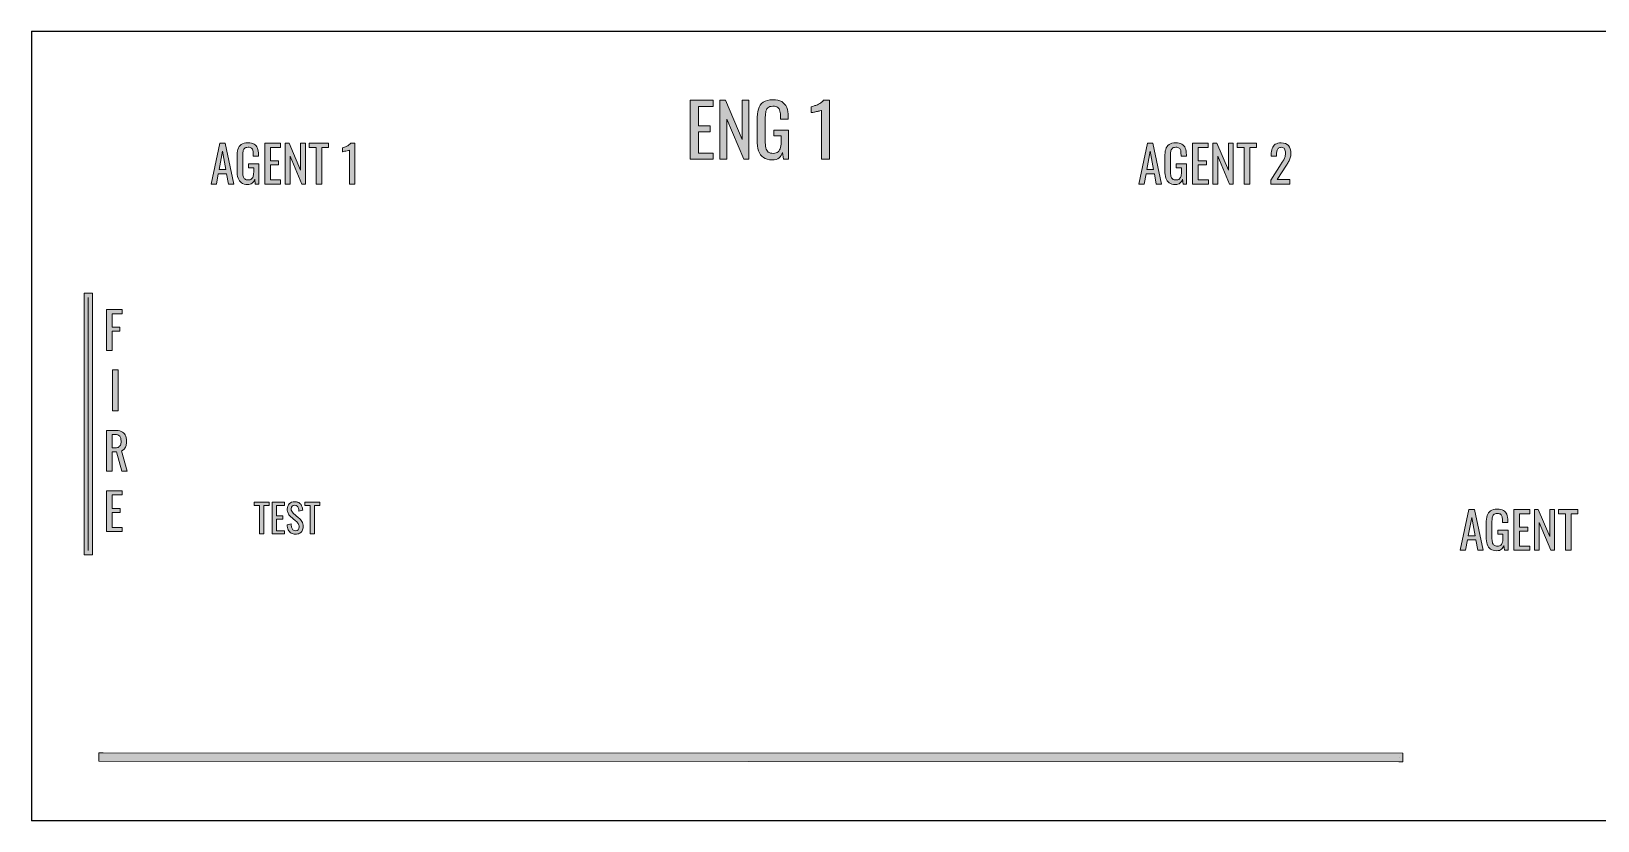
# Model space of a CAD drawing. Header units: inches. Extents: x 0 to 612, y 325 to 467.
# Drawn here: x 0.1 to 280.3, y 325.4 to 466.6 of the extents above; entities that cross this region are included whole.
import ezdxf

# ---------------------------------------------------------------- set-up
doc = ezdxf.new("R2010")
doc.units = ezdxf.units.IN
doc.header["$MEASUREMENT"] = 0
doc.layers.add('Fire_Holes v5_0', color=7, linetype='Continuous')
doc.layers.add('TEXT', color=7, linetype='Continuous')

# ---------------------------------------------------------------- blocks, each defined once
blk = doc.blocks.new('block 2')
at = {"layer": 'Fire_Holes v5_0', "color": 7, "lineweight": 25}
blk.add_lwpolyline([(611.88, 325.41), (0.12, 325.41)], dxfattribs=at)
blk = doc.blocks.new('block 11')
at = {"layer": 'Fire_Holes v5_0', "color": 7, "lineweight": 25}
blk.add_lwpolyline([(0.12, 466.59), (611.88, 466.59)], dxfattribs=at)
blk = doc.blocks.new('block 13')
at = {"layer": 'Fire_Holes v5_0', "color": 7, "lineweight": 25}
blk.add_lwpolyline([(0.12, 466.59), (0.12, 325.41)], dxfattribs=at)
blk = doc.blocks.new('block 57')
at = {"layer": 'Fire_Holes v5_0'}
h = blk.add_hatch(color=7, dxfattribs=at)
h.dxf.hatch_style = 2
h.paths.add_polyline_path([(245.45, 335.96), (244.7, 335.96), (12.22, 336.03), (12.22, 337.53), (12.97, 337.53), (245.45, 337.46)])
at = {"layer": 'Fire_Holes v5_0', "lineweight": 0}
blk.add_lwpolyline([(245.45, 335.96), (244.7, 335.96), (12.22, 336.03), (12.22, 337.53), (12.97, 337.53), (245.45, 337.46), (245.45, 335.96)], dxfattribs=at)
at = {"layer": 'Fire_Holes v5_0', "color": 7, "lineweight": 53}
blk.add_lwpolyline([(244.88, 336.71), (244.88, 336.71)], dxfattribs=at)
blk = doc.blocks.new('block 67')
at = {"layer": 'TEXT'}
h = blk.add_hatch(color=7, dxfattribs=at)
h.dxf.hatch_style = 2
h.paths.add_polyline_path([(32.26, 439.28), (33.81, 446.57), (34.79, 446.57), (36.35, 439.28), (35.38, 439.28), (35.05, 441.12), (33.56, 441.12), (33.21, 439.28)])
h.paths.add_polyline_path([(33.7, 441.85), (34.91, 441.85), (34.3, 445.13)])
h = blk.add_hatch(color=7, dxfattribs=at)
h.dxf.hatch_style = 2
edge = h.paths.add_edge_path()
edge.add_spline(control_points=[(38.78, 439.19), (38.33, 439.19), (37.96, 439.29), (37.69, 439.49), (37.42, 439.68), (37.22, 439.97), (37.1, 440.34), (36.97, 440.71), (36.91, 441.16), (36.91, 441.68), (36.91, 441.68), (36.91, 444.12), (36.91, 444.12), (36.91, 444.65), (36.97, 445.11), (37.08, 445.48), (37.19, 445.86), (37.39, 446.14), (37.67, 446.34), (37.96, 446.54), (38.36, 446.64), (38.87, 446.64), (39.32, 446.64), (39.69, 446.56), (39.97, 446.41), (40.25, 446.26), (40.45, 446.02), (40.58, 445.71), (40.7, 445.39), (40.76, 444.99), (40.76, 444.51), (40.76, 444.51), (40.76, 444.24), (40.76, 444.24), (40.76, 444.24), (39.81, 444.24), (39.81, 444.24), (39.81, 444.24), (39.81, 444.47), (39.81, 444.47), (39.81, 444.79), (39.79, 445.05), (39.75, 445.25), (39.71, 445.45), (39.62, 445.6), (39.49, 445.7), (39.36, 445.8), (39.16, 445.85), (38.88, 445.85), (38.58, 445.85), (38.37, 445.78), (38.23, 445.64), (38.1, 445.5), (38.01, 445.31), (37.98, 445.08), (37.95, 444.84), (37.93, 444.57), (37.93, 444.27), (37.93, 444.27), (37.93, 441.57), (37.93, 441.57), (37.93, 441.22), (37.96, 440.93), (38.01, 440.7), (38.06, 440.46), (38.15, 440.29), (38.3, 440.18), (38.44, 440.06), (38.65, 440), (38.91, 440), (39.17, 440), (39.38, 440.07), (39.52, 440.19), (39.67, 440.32), (39.77, 440.51), (39.82, 440.75), (39.87, 441), (39.9, 441.3), (39.9, 441.67), (39.9, 441.67), (39.9, 442.17), (39.9, 442.17), (39.9, 442.17), (38.97, 442.17), (38.97, 442.17), (38.97, 442.17), (38.97, 442.89), (38.97, 442.89), (38.97, 442.89), (40.82, 442.89), (40.82, 442.89), (40.82, 442.89), (40.82, 439.28), (40.82, 439.28), (40.82, 439.28), (40.18, 439.28), (40.18, 439.28), (40.18, 439.28), (40.08, 440.12), (40.08, 440.12), (39.98, 439.85), (39.83, 439.63), (39.63, 439.46), (39.43, 439.28), (39.14, 439.19), (38.78, 439.19)], knot_values=[0, 0, 0, 0, 1, 1, 1, 2, 2, 2, 3, 3, 3, 4, 4, 4, 5, 5, 5, 6, 6, 6, 7, 7, 7, 8, 8, 8, 9, 9, 9, 10, 10, 10, 11, 11, 11, 12, 12, 12, 13, 13, 13, 14, 14, 14, 15, 15, 15, 16, 16, 16, 17, 17, 17, 18, 18, 18, 19, 19, 19, 20, 20, 20, 21, 21, 21, 22, 22, 22, 23, 23, 23, 24, 24, 24, 25, 25, 25, 26, 26, 26, 27, 27, 27, 28, 28, 28, 29, 29, 29, 30, 30, 30, 31, 31, 31, 32, 32, 32, 33, 33, 33, 34, 34, 34, 35, 35, 35, 35], degree=3, periodic=0)
h = blk.add_hatch(color=7, dxfattribs=at)
h.dxf.hatch_style = 2
h.paths.add_polyline_path([(41.86, 439.28), (41.86, 446.57), (44.69, 446.57), (44.69, 445.82), (42.88, 445.82), (42.88, 443.41), (44.35, 443.41), (44.35, 442.69), (42.88, 442.69), (42.88, 440.01), (44.71, 440.01), (44.71, 439.28)])
h = blk.add_hatch(color=7, dxfattribs=at)
h.dxf.hatch_style = 2
h.paths.add_polyline_path([(45.52, 439.28), (45.52, 446.57), (46.22, 446.57), (48.29, 441.73), (48.29, 446.57), (49.13, 446.57), (49.13, 439.28), (48.49, 439.28), (46.39, 444.26), (46.39, 439.28)])
h = blk.add_hatch(color=7, dxfattribs=at)
h.dxf.hatch_style = 2
h.paths.add_polyline_path([(51.08, 439.28), (51.08, 445.82), (49.84, 445.82), (49.84, 446.57), (53.29, 446.57), (53.29, 445.82), (52.09, 445.82), (52.09, 439.28)])
h = blk.add_hatch(color=7, dxfattribs=at)
h.dxf.hatch_style = 2
edge = h.paths.add_edge_path()
edge.add_spline(control_points=[(57.03, 439.28), (57.03, 439.28), (57.03, 445.31), (57.03, 445.31), (57.02, 445.31), (56.95, 445.29), (56.82, 445.26), (56.7, 445.23), (56.55, 445.2), (56.39, 445.17), (56.23, 445.14), (56.08, 445.11), (55.96, 445.09), (55.83, 445.07), (55.76, 445.05), (55.76, 445.05), (55.76, 445.05), (55.76, 445.78), (55.76, 445.78), (55.86, 445.81), (55.98, 445.84), (56.11, 445.88), (56.25, 445.92), (56.39, 445.97), (56.53, 446.03), (56.67, 446.09), (56.8, 446.17), (56.93, 446.26), (57.06, 446.35), (57.17, 446.45), (57.26, 446.57), (57.26, 446.57), (57.99, 446.57), (57.99, 446.57), (57.99, 446.57), (57.99, 439.28), (57.99, 439.28), (57.99, 439.28), (57.03, 439.28), (57.03, 439.28)], knot_values=[0, 0, 0, 0, 1, 1, 1, 2, 2, 2, 3, 3, 3, 4, 4, 4, 5, 5, 5, 6, 6, 6, 7, 7, 7, 8, 8, 8, 9, 9, 9, 10, 10, 10, 11, 11, 11, 12, 12, 12, 13, 13, 13, 13], degree=3, periodic=0)
at = {"layer": 'TEXT', "lineweight": 0}
for points in [[(32.26, 439.28), (33.81, 446.57), (34.79, 446.57), (36.35, 439.28), (35.38, 439.28), (35.05, 441.12), (33.56, 441.12), (33.21, 439.28), (32.26, 439.28)], [(41.86, 439.28), (41.86, 446.57), (44.69, 446.57), (44.69, 445.82), (42.88, 445.82), (42.88, 443.41), (44.35, 443.41), (44.35, 442.69), (42.88, 442.69), (42.88, 440.01), (44.71, 440.01), (44.71, 439.28), (41.86, 439.28)], [(45.52, 439.28), (45.52, 446.57), (46.22, 446.57), (48.29, 441.73), (48.29, 446.57), (49.13, 446.57), (49.13, 439.28), (48.49, 439.28), (46.39, 444.26), (46.39, 439.28), (45.52, 439.28)], [(51.08, 439.28), (51.08, 445.82), (49.84, 445.82), (49.84, 446.57), (53.29, 446.57), (53.29, 445.82), (52.09, 445.82), (52.09, 439.28), (51.08, 439.28)], [(33.7, 441.85), (34.91, 441.85), (34.3, 445.13), (33.7, 441.85)]]:
    blk.add_lwpolyline(points, dxfattribs=at)
for points, knots in [([(38.78, 439.19), (38.33, 439.19), (37.96, 439.29), (37.69, 439.49), (37.42, 439.68), (37.22, 439.97), (37.1, 440.34), (36.97, 440.71), (36.91, 441.16), (36.91, 441.68), (36.91, 441.68), (36.91, 444.12), (36.91, 444.12), (36.91, 444.65), (36.97, 445.11), (37.08, 445.48), (37.19, 445.86), (37.39, 446.14), (37.67, 446.34), (37.96, 446.54), (38.36, 446.64), (38.87, 446.64), (39.32, 446.64), (39.69, 446.56), (39.97, 446.41), (40.25, 446.26), (40.45, 446.02), (40.58, 445.71), (40.7, 445.39), (40.76, 444.99), (40.76, 444.51), (40.76, 444.51), (40.76, 444.24), (40.76, 444.24), (40.76, 444.24), (39.81, 444.24), (39.81, 444.24), (39.81, 444.24), (39.81, 444.47), (39.81, 444.47), (39.81, 444.79), (39.79, 445.05), (39.75, 445.25), (39.71, 445.45), (39.62, 445.6), (39.49, 445.7), (39.36, 445.8), (39.16, 445.85), (38.88, 445.85), (38.58, 445.85), (38.37, 445.78), (38.23, 445.64), (38.1, 445.5), (38.01, 445.31), (37.98, 445.08), (37.95, 444.84), (37.93, 444.57), (37.93, 444.27), (37.93, 444.27), (37.93, 441.57), (37.93, 441.57), (37.93, 441.22), (37.96, 440.93), (38.01, 440.7), (38.06, 440.46), (38.15, 440.29), (38.3, 440.18), (38.44, 440.06), (38.65, 440), (38.91, 440), (39.17, 440), (39.38, 440.07), (39.52, 440.19), (39.67, 440.32), (39.77, 440.51), (39.82, 440.75), (39.87, 441), (39.9, 441.3), (39.9, 441.67), (39.9, 441.67), (39.9, 442.17), (39.9, 442.17), (39.9, 442.17), (38.97, 442.17), (38.97, 442.17), (38.97, 442.17), (38.97, 442.89), (38.97, 442.89), (38.97, 442.89), (40.82, 442.89), (40.82, 442.89), (40.82, 442.89), (40.82, 439.28), (40.82, 439.28), (40.82, 439.28), (40.18, 439.28), (40.18, 439.28), (40.18, 439.28), (40.08, 440.12), (40.08, 440.12), (39.98, 439.85), (39.83, 439.63), (39.63, 439.46), (39.43, 439.28), (39.14, 439.19), (38.78, 439.19)], [0, 0, 0, 0, 1, 1, 1, 2, 2, 2, 3, 3, 3, 4, 4, 4, 5, 5, 5, 6, 6, 6, 7, 7, 7, 8, 8, 8, 9, 9, 9, 10, 10, 10, 11, 11, 11, 12, 12, 12, 13, 13, 13, 14, 14, 14, 15, 15, 15, 16, 16, 16, 17, 17, 17, 18, 18, 18, 19, 19, 19, 20, 20, 20, 21, 21, 21, 22, 22, 22, 23, 23, 23, 24, 24, 24, 25, 25, 25, 26, 26, 26, 27, 27, 27, 28, 28, 28, 29, 29, 29, 30, 30, 30, 31, 31, 31, 32, 32, 32, 33, 33, 33, 34, 34, 34, 35, 35, 35, 35]), ([(57.03, 439.28), (57.03, 439.28), (57.03, 445.31), (57.03, 445.31), (57.02, 445.31), (56.95, 445.29), (56.82, 445.26), (56.7, 445.23), (56.55, 445.2), (56.39, 445.17), (56.23, 445.14), (56.08, 445.11), (55.96, 445.09), (55.83, 445.07), (55.76, 445.05), (55.76, 445.05), (55.76, 445.05), (55.76, 445.78), (55.76, 445.78), (55.86, 445.81), (55.98, 445.84), (56.11, 445.88), (56.25, 445.92), (56.39, 445.97), (56.53, 446.03), (56.67, 446.09), (56.8, 446.17), (56.93, 446.26), (57.06, 446.35), (57.17, 446.45), (57.26, 446.57), (57.26, 446.57), (57.99, 446.57), (57.99, 446.57), (57.99, 446.57), (57.99, 439.28), (57.99, 439.28), (57.99, 439.28), (57.03, 439.28), (57.03, 439.28)], [0, 0, 0, 0, 1, 1, 1, 2, 2, 2, 3, 3, 3, 4, 4, 4, 5, 5, 5, 6, 6, 6, 7, 7, 7, 8, 8, 8, 9, 9, 9, 10, 10, 10, 11, 11, 11, 12, 12, 12, 13, 13, 13, 13])]:
    blk.add_open_spline(points, degree=3, knots=knots, dxfattribs=at)
blk = doc.blocks.new('block 68')
at = {"layer": 'TEXT'}
h = blk.add_hatch(color=7, dxfattribs=at)
h.dxf.hatch_style = 2
h.paths.add_polyline_path([(13.54, 409.53), (13.54, 416.82), (16.36, 416.82), (16.36, 416.09), (14.56, 416.09), (14.56, 413.66), (15.95, 413.66), (15.95, 412.94), (14.56, 412.94), (14.56, 409.53)])
h = blk.add_hatch(color=7, dxfattribs=at)
h.dxf.hatch_style = 2
h.paths.add_polyline_path([(14.66, 398.73), (14.66, 406.02), (15.65, 406.02), (15.65, 398.73)])
h = blk.add_hatch(color=7, dxfattribs=at)
h.dxf.hatch_style = 2
edge = h.paths.add_edge_path()
edge.add_spline(control_points=[(13.54, 387.93), (13.54, 387.93), (13.54, 395.22), (13.54, 395.22), (13.54, 395.22), (15.01, 395.22), (15.01, 395.22), (15.49, 395.22), (15.89, 395.15), (16.21, 395.02), (16.53, 394.89), (16.77, 394.69), (16.92, 394.4), (17.07, 394.12), (17.15, 393.74), (17.15, 393.28), (17.15, 393), (17.12, 392.74), (17.06, 392.51), (17, 392.28), (16.9, 392.09), (16.77, 391.93), (16.64, 391.77), (16.46, 391.65), (16.25, 391.58), (16.25, 391.58), (17.28, 387.93), (17.28, 387.93), (17.28, 387.93), (16.3, 387.93), (16.3, 387.93), (16.3, 387.93), (15.35, 391.35), (15.35, 391.35), (15.35, 391.35), (14.56, 391.35), (14.56, 391.35), (14.56, 391.35), (14.56, 387.93), (14.56, 387.93), (14.56, 387.93), (13.54, 387.93), (13.54, 387.93)], knot_values=[0, 0, 0, 0, 1, 1, 1, 2, 2, 2, 3, 3, 3, 4, 4, 4, 5, 5, 5, 6, 6, 6, 7, 7, 7, 8, 8, 8, 9, 9, 9, 10, 10, 10, 11, 11, 11, 12, 12, 12, 13, 13, 13, 14, 14, 14, 14], degree=3, periodic=0)
edge = h.paths.add_edge_path()
edge.add_spline(control_points=[(14.56, 392.08), (14.56, 392.08), (14.94, 392.08), (14.94, 392.08), (15.23, 392.08), (15.47, 392.11), (15.65, 392.18), (15.83, 392.26), (15.96, 392.38), (16.04, 392.55), (16.13, 392.73), (16.17, 392.97), (16.17, 393.28), (16.17, 393.71), (16.09, 394.01), (15.93, 394.2), (15.78, 394.39), (15.47, 394.49), (15.01, 394.49), (15.01, 394.49), (14.56, 394.49), (14.56, 394.49), (14.56, 394.49), (14.56, 392.08), (14.56, 392.08)], knot_values=[0, 0, 0, 0, 1, 1, 1, 2, 2, 2, 3, 3, 3, 4, 4, 4, 5, 5, 5, 6, 6, 6, 7, 7, 7, 8, 8, 8, 8], degree=3, periodic=0)
h = blk.add_hatch(color=7, dxfattribs=at)
h.dxf.hatch_style = 2
h.paths.add_polyline_path([(13.54, 377.13), (13.54, 384.42), (16.37, 384.42), (16.37, 383.66), (14.56, 383.66), (14.56, 381.25), (16.02, 381.25), (16.02, 380.53), (14.56, 380.53), (14.56, 377.86), (16.38, 377.86), (16.38, 377.13)])
at = {"layer": 'TEXT', "lineweight": 0}
for points in [[(13.54, 409.53), (13.54, 416.82), (16.36, 416.82), (16.36, 416.09), (14.56, 416.09), (14.56, 413.66), (15.95, 413.66), (15.95, 412.94), (14.56, 412.94), (14.56, 409.53), (13.54, 409.53)], [(14.66, 398.73), (14.66, 406.02), (15.65, 406.02), (15.65, 398.73), (14.66, 398.73)], [(13.54, 377.13), (13.54, 384.42), (16.37, 384.42), (16.37, 383.66), (14.56, 383.66), (14.56, 381.25), (16.02, 381.25), (16.02, 380.53), (14.56, 380.53), (14.56, 377.86), (16.38, 377.86), (16.38, 377.13), (13.54, 377.13)]]:
    blk.add_lwpolyline(points, dxfattribs=at)
for points, knots in [([(13.54, 387.93), (13.54, 387.93), (13.54, 395.22), (13.54, 395.22), (13.54, 395.22), (15.01, 395.22), (15.01, 395.22), (15.49, 395.22), (15.89, 395.15), (16.21, 395.02), (16.53, 394.89), (16.77, 394.69), (16.92, 394.4), (17.07, 394.12), (17.15, 393.74), (17.15, 393.28), (17.15, 393), (17.12, 392.74), (17.06, 392.51), (17, 392.28), (16.9, 392.09), (16.77, 391.93), (16.64, 391.77), (16.46, 391.65), (16.25, 391.58), (16.25, 391.58), (17.28, 387.93), (17.28, 387.93), (17.28, 387.93), (16.3, 387.93), (16.3, 387.93), (16.3, 387.93), (15.35, 391.35), (15.35, 391.35), (15.35, 391.35), (14.56, 391.35), (14.56, 391.35), (14.56, 391.35), (14.56, 387.93), (14.56, 387.93), (14.56, 387.93), (13.54, 387.93), (13.54, 387.93)], [0, 0, 0, 0, 1, 1, 1, 2, 2, 2, 3, 3, 3, 4, 4, 4, 5, 5, 5, 6, 6, 6, 7, 7, 7, 8, 8, 8, 9, 9, 9, 10, 10, 10, 11, 11, 11, 12, 12, 12, 13, 13, 13, 14, 14, 14, 14]), ([(14.56, 392.08), (14.56, 392.08), (14.94, 392.08), (14.94, 392.08), (15.23, 392.08), (15.47, 392.11), (15.65, 392.18), (15.83, 392.26), (15.96, 392.38), (16.04, 392.55), (16.13, 392.73), (16.17, 392.97), (16.17, 393.28), (16.17, 393.71), (16.09, 394.01), (15.93, 394.2), (15.78, 394.39), (15.47, 394.49), (15.01, 394.49), (15.01, 394.49), (14.56, 394.49), (14.56, 394.49), (14.56, 394.49), (14.56, 392.08), (14.56, 392.08)], [0, 0, 0, 0, 1, 1, 1, 2, 2, 2, 3, 3, 3, 4, 4, 4, 5, 5, 5, 6, 6, 6, 7, 7, 7, 8, 8, 8, 8])]:
    blk.add_open_spline(points, degree=3, knots=knots, dxfattribs=at)
blk = doc.blocks.new('block 74')
at = {"layer": 'TEXT'}
h = blk.add_hatch(color=7, dxfattribs=at)
h.dxf.hatch_style = 2
h.paths.add_polyline_path([(198.2, 439.28), (199.75, 446.57), (200.73, 446.57), (202.29, 439.28), (201.32, 439.28), (200.99, 441.12), (199.51, 441.12), (199.15, 439.28)])
h.paths.add_polyline_path([(199.64, 441.85), (200.86, 441.85), (200.24, 445.13)])
h = blk.add_hatch(color=7, dxfattribs=at)
h.dxf.hatch_style = 2
edge = h.paths.add_edge_path()
edge.add_spline(control_points=[(204.73, 439.19), (204.27, 439.19), (203.9, 439.29), (203.63, 439.49), (203.36, 439.68), (203.16, 439.97), (203.04, 440.34), (202.92, 440.71), (202.85, 441.16), (202.85, 441.68), (202.85, 441.68), (202.85, 444.12), (202.85, 444.12), (202.85, 444.65), (202.91, 445.11), (203.02, 445.48), (203.13, 445.86), (203.33, 446.14), (203.61, 446.34), (203.9, 446.54), (204.3, 446.64), (204.81, 446.64), (205.26, 446.64), (205.63, 446.56), (205.91, 446.41), (206.19, 446.26), (206.39, 446.02), (206.52, 445.71), (206.64, 445.39), (206.71, 444.99), (206.71, 444.51), (206.71, 444.51), (206.71, 444.24), (206.71, 444.24), (206.71, 444.24), (205.75, 444.24), (205.75, 444.24), (205.75, 444.24), (205.75, 444.47), (205.75, 444.47), (205.75, 444.79), (205.73, 445.05), (205.69, 445.25), (205.65, 445.45), (205.56, 445.6), (205.43, 445.7), (205.3, 445.8), (205.1, 445.85), (204.82, 445.85), (204.52, 445.85), (204.31, 445.78), (204.17, 445.64), (204.04, 445.5), (203.95, 445.31), (203.92, 445.08), (203.89, 444.84), (203.87, 444.57), (203.87, 444.27), (203.87, 444.27), (203.87, 441.57), (203.87, 441.57), (203.87, 441.22), (203.9, 440.93), (203.95, 440.7), (204, 440.46), (204.1, 440.29), (204.24, 440.18), (204.38, 440.06), (204.59, 440), (204.85, 440), (205.12, 440), (205.32, 440.07), (205.46, 440.19), (205.61, 440.32), (205.71, 440.51), (205.76, 440.75), (205.81, 441), (205.84, 441.3), (205.84, 441.67), (205.84, 441.67), (205.84, 442.17), (205.84, 442.17), (205.84, 442.17), (204.91, 442.17), (204.91, 442.17), (204.91, 442.17), (204.91, 442.89), (204.91, 442.89), (204.91, 442.89), (206.76, 442.89), (206.76, 442.89), (206.76, 442.89), (206.76, 439.28), (206.76, 439.28), (206.76, 439.28), (206.12, 439.28), (206.12, 439.28), (206.12, 439.28), (206.02, 440.12), (206.02, 440.12), (205.93, 439.85), (205.78, 439.63), (205.57, 439.46), (205.37, 439.28), (205.09, 439.19), (204.73, 439.19)], knot_values=[0, 0, 0, 0, 1, 1, 1, 2, 2, 2, 3, 3, 3, 4, 4, 4, 5, 5, 5, 6, 6, 6, 7, 7, 7, 8, 8, 8, 9, 9, 9, 10, 10, 10, 11, 11, 11, 12, 12, 12, 13, 13, 13, 14, 14, 14, 15, 15, 15, 16, 16, 16, 17, 17, 17, 18, 18, 18, 19, 19, 19, 20, 20, 20, 21, 21, 21, 22, 22, 22, 23, 23, 23, 24, 24, 24, 25, 25, 25, 26, 26, 26, 27, 27, 27, 28, 28, 28, 29, 29, 29, 30, 30, 30, 31, 31, 31, 32, 32, 32, 33, 33, 33, 34, 34, 34, 35, 35, 35, 35], degree=3, periodic=0)
h = blk.add_hatch(color=7, dxfattribs=at)
h.dxf.hatch_style = 2
h.paths.add_polyline_path([(207.8, 439.28), (207.8, 446.57), (210.63, 446.57), (210.63, 445.82), (208.82, 445.82), (208.82, 443.41), (210.29, 443.41), (210.29, 442.69), (208.82, 442.69), (208.82, 440.01), (210.65, 440.01), (210.65, 439.28)])
h = blk.add_hatch(color=7, dxfattribs=at)
h.dxf.hatch_style = 2
h.paths.add_polyline_path([(211.47, 439.28), (211.47, 446.57), (212.16, 446.57), (214.23, 441.73), (214.23, 446.57), (215.07, 446.57), (215.07, 439.28), (214.43, 439.28), (212.33, 444.26), (212.33, 439.28)])
h = blk.add_hatch(color=7, dxfattribs=at)
h.dxf.hatch_style = 2
h.paths.add_polyline_path([(217.02, 439.28), (217.02, 445.82), (215.79, 445.82), (215.79, 446.57), (219.23, 446.57), (219.23, 445.82), (218.04, 445.82), (218.04, 439.28)])
h = blk.add_hatch(color=7, dxfattribs=at)
h.dxf.hatch_style = 2
edge = h.paths.add_edge_path()
edge.add_spline(control_points=[(221.8, 439.28), (221.8, 439.28), (221.8, 439.97), (221.8, 439.97), (221.8, 439.97), (223.65, 442.86), (223.65, 442.86), (223.79, 443.07), (223.92, 443.27), (224.03, 443.46), (224.15, 443.65), (224.25, 443.84), (224.32, 444.05), (224.4, 444.26), (224.43, 444.5), (224.43, 444.77), (224.43, 445.1), (224.38, 445.37), (224.27, 445.56), (224.16, 445.75), (223.98, 445.85), (223.71, 445.85), (223.48, 445.85), (223.3, 445.78), (223.17, 445.66), (223.05, 445.53), (222.96, 445.37), (222.91, 445.16), (222.87, 444.96), (222.84, 444.74), (222.84, 444.5), (222.84, 444.5), (222.84, 444.26), (222.84, 444.26), (222.84, 444.26), (221.88, 444.26), (221.88, 444.26), (221.88, 444.26), (221.88, 444.51), (221.88, 444.51), (221.88, 444.95), (221.94, 445.33), (222.05, 445.64), (222.17, 445.96), (222.36, 446.2), (222.62, 446.38), (222.88, 446.55), (223.23, 446.64), (223.66, 446.64), (224.25, 446.64), (224.69, 446.47), (224.97, 446.14), (225.26, 445.81), (225.41, 445.34), (225.41, 444.76), (225.41, 444.44), (225.37, 444.17), (225.29, 443.94), (225.22, 443.7), (225.12, 443.48), (225, 443.28), (224.88, 443.08), (224.75, 442.87), (224.61, 442.65), (224.61, 442.65), (222.93, 440.09), (222.93, 440.09), (222.93, 440.09), (225.24, 440.09), (225.24, 440.09), (225.24, 440.09), (225.24, 439.28), (225.24, 439.28), (225.24, 439.28), (221.8, 439.28), (221.8, 439.28)], knot_values=[0, 0, 0, 0, 1, 1, 1, 2, 2, 2, 3, 3, 3, 4, 4, 4, 5, 5, 5, 6, 6, 6, 7, 7, 7, 8, 8, 8, 9, 9, 9, 10, 10, 10, 11, 11, 11, 12, 12, 12, 13, 13, 13, 14, 14, 14, 15, 15, 15, 16, 16, 16, 17, 17, 17, 18, 18, 18, 19, 19, 19, 20, 20, 20, 21, 21, 21, 22, 22, 22, 23, 23, 23, 24, 24, 24, 25, 25, 25, 25], degree=3, periodic=0)
at = {"layer": 'TEXT', "lineweight": 0}
for points in [[(198.2, 439.28), (199.75, 446.57), (200.73, 446.57), (202.29, 439.28), (201.32, 439.28), (200.99, 441.12), (199.51, 441.12), (199.15, 439.28), (198.2, 439.28)], [(207.8, 439.28), (207.8, 446.57), (210.63, 446.57), (210.63, 445.82), (208.82, 445.82), (208.82, 443.41), (210.29, 443.41), (210.29, 442.69), (208.82, 442.69), (208.82, 440.01), (210.65, 440.01), (210.65, 439.28), (207.8, 439.28)], [(211.47, 439.28), (211.47, 446.57), (212.16, 446.57), (214.23, 441.73), (214.23, 446.57), (215.07, 446.57), (215.07, 439.28), (214.43, 439.28), (212.33, 444.26), (212.33, 439.28), (211.47, 439.28)], [(217.02, 439.28), (217.02, 445.82), (215.79, 445.82), (215.79, 446.57), (219.23, 446.57), (219.23, 445.82), (218.04, 445.82), (218.04, 439.28), (217.02, 439.28)], [(199.64, 441.85), (200.86, 441.85), (200.24, 445.13), (199.64, 441.85)]]:
    blk.add_lwpolyline(points, dxfattribs=at)
for points, knots in [([(204.73, 439.19), (204.27, 439.19), (203.9, 439.29), (203.63, 439.49), (203.36, 439.68), (203.16, 439.97), (203.04, 440.34), (202.92, 440.71), (202.85, 441.16), (202.85, 441.68), (202.85, 441.68), (202.85, 444.12), (202.85, 444.12), (202.85, 444.65), (202.91, 445.11), (203.02, 445.48), (203.13, 445.86), (203.33, 446.14), (203.61, 446.34), (203.9, 446.54), (204.3, 446.64), (204.81, 446.64), (205.26, 446.64), (205.63, 446.56), (205.91, 446.41), (206.19, 446.26), (206.39, 446.02), (206.52, 445.71), (206.64, 445.39), (206.71, 444.99), (206.71, 444.51), (206.71, 444.51), (206.71, 444.24), (206.71, 444.24), (206.71, 444.24), (205.75, 444.24), (205.75, 444.24), (205.75, 444.24), (205.75, 444.47), (205.75, 444.47), (205.75, 444.79), (205.73, 445.05), (205.69, 445.25), (205.65, 445.45), (205.56, 445.6), (205.43, 445.7), (205.3, 445.8), (205.1, 445.85), (204.82, 445.85), (204.52, 445.85), (204.31, 445.78), (204.17, 445.64), (204.04, 445.5), (203.95, 445.31), (203.92, 445.08), (203.89, 444.84), (203.87, 444.57), (203.87, 444.27), (203.87, 444.27), (203.87, 441.57), (203.87, 441.57), (203.87, 441.22), (203.9, 440.93), (203.95, 440.7), (204, 440.46), (204.1, 440.29), (204.24, 440.18), (204.38, 440.06), (204.59, 440), (204.85, 440), (205.12, 440), (205.32, 440.07), (205.46, 440.19), (205.61, 440.32), (205.71, 440.51), (205.76, 440.75), (205.81, 441), (205.84, 441.3), (205.84, 441.67), (205.84, 441.67), (205.84, 442.17), (205.84, 442.17), (205.84, 442.17), (204.91, 442.17), (204.91, 442.17), (204.91, 442.17), (204.91, 442.89), (204.91, 442.89), (204.91, 442.89), (206.76, 442.89), (206.76, 442.89), (206.76, 442.89), (206.76, 439.28), (206.76, 439.28), (206.76, 439.28), (206.12, 439.28), (206.12, 439.28), (206.12, 439.28), (206.02, 440.12), (206.02, 440.12), (205.93, 439.85), (205.78, 439.63), (205.57, 439.46), (205.37, 439.28), (205.09, 439.19), (204.73, 439.19)], [0, 0, 0, 0, 1, 1, 1, 2, 2, 2, 3, 3, 3, 4, 4, 4, 5, 5, 5, 6, 6, 6, 7, 7, 7, 8, 8, 8, 9, 9, 9, 10, 10, 10, 11, 11, 11, 12, 12, 12, 13, 13, 13, 14, 14, 14, 15, 15, 15, 16, 16, 16, 17, 17, 17, 18, 18, 18, 19, 19, 19, 20, 20, 20, 21, 21, 21, 22, 22, 22, 23, 23, 23, 24, 24, 24, 25, 25, 25, 26, 26, 26, 27, 27, 27, 28, 28, 28, 29, 29, 29, 30, 30, 30, 31, 31, 31, 32, 32, 32, 33, 33, 33, 34, 34, 34, 35, 35, 35, 35]), ([(221.8, 439.28), (221.8, 439.28), (221.8, 439.97), (221.8, 439.97), (221.8, 439.97), (223.65, 442.86), (223.65, 442.86), (223.79, 443.07), (223.92, 443.27), (224.03, 443.46), (224.15, 443.65), (224.25, 443.84), (224.32, 444.05), (224.4, 444.26), (224.43, 444.5), (224.43, 444.77), (224.43, 445.1), (224.38, 445.37), (224.27, 445.56), (224.16, 445.75), (223.98, 445.85), (223.71, 445.85), (223.48, 445.85), (223.3, 445.78), (223.17, 445.66), (223.05, 445.53), (222.96, 445.37), (222.91, 445.16), (222.87, 444.96), (222.84, 444.74), (222.84, 444.5), (222.84, 444.5), (222.84, 444.26), (222.84, 444.26), (222.84, 444.26), (221.88, 444.26), (221.88, 444.26), (221.88, 444.26), (221.88, 444.51), (221.88, 444.51), (221.88, 444.95), (221.94, 445.33), (222.05, 445.64), (222.17, 445.96), (222.36, 446.2), (222.62, 446.38), (222.88, 446.55), (223.23, 446.64), (223.66, 446.64), (224.25, 446.64), (224.69, 446.47), (224.97, 446.14), (225.26, 445.81), (225.41, 445.34), (225.41, 444.76), (225.41, 444.44), (225.37, 444.17), (225.29, 443.94), (225.22, 443.7), (225.12, 443.48), (225, 443.28), (224.88, 443.08), (224.75, 442.87), (224.61, 442.65), (224.61, 442.65), (222.93, 440.09), (222.93, 440.09), (222.93, 440.09), (225.24, 440.09), (225.24, 440.09), (225.24, 440.09), (225.24, 439.28), (225.24, 439.28), (225.24, 439.28), (221.8, 439.28), (221.8, 439.28)], [0, 0, 0, 0, 1, 1, 1, 2, 2, 2, 3, 3, 3, 4, 4, 4, 5, 5, 5, 6, 6, 6, 7, 7, 7, 8, 8, 8, 9, 9, 9, 10, 10, 10, 11, 11, 11, 12, 12, 12, 13, 13, 13, 14, 14, 14, 15, 15, 15, 16, 16, 16, 17, 17, 17, 18, 18, 18, 19, 19, 19, 20, 20, 20, 21, 21, 21, 22, 22, 22, 23, 23, 23, 24, 24, 24, 25, 25, 25, 25])]:
    blk.add_open_spline(points, degree=3, knots=knots, dxfattribs=at)
blk = doc.blocks.new('block 75')
at = {"layer": 'TEXT'}
h = blk.add_hatch(color=7, dxfattribs=at)
h.dxf.hatch_style = 2
h.paths.add_polyline_path([(117.97, 443.72), (117.97, 454.25), (122.05, 454.25), (122.05, 453.15), (119.44, 453.15), (119.44, 449.67), (121.55, 449.67), (121.55, 448.63), (119.44, 448.63), (119.44, 444.77), (122.07, 444.77), (122.07, 443.72)])
h = blk.add_hatch(color=7, dxfattribs=at)
h.dxf.hatch_style = 2
h.paths.add_polyline_path([(123.26, 443.72), (123.26, 454.25), (124.26, 454.25), (127.25, 447.25), (127.25, 454.25), (128.47, 454.25), (128.47, 443.72), (127.53, 443.72), (124.5, 450.9), (124.5, 443.72)])
h = blk.add_hatch(color=7, dxfattribs=at)
h.dxf.hatch_style = 2
edge = h.paths.add_edge_path()
edge.add_spline(control_points=[(132.63, 443.59), (131.97, 443.59), (131.44, 443.73), (131.05, 444.01), (130.66, 444.29), (130.37, 444.7), (130.19, 445.24), (130.01, 445.77), (129.93, 446.42), (129.93, 447.17), (129.93, 447.17), (129.93, 450.7), (129.93, 450.7), (129.93, 451.47), (130.01, 452.12), (130.17, 452.67), (130.33, 453.21), (130.61, 453.62), (131.02, 453.91), (131.44, 454.19), (132.01, 454.34), (132.75, 454.34), (133.41, 454.34), (133.94, 454.23), (134.34, 454.01), (134.74, 453.78), (135.03, 453.45), (135.22, 452.99), (135.4, 452.54), (135.49, 451.96), (135.49, 451.27), (135.49, 451.27), (135.49, 450.88), (135.49, 450.88), (135.49, 450.88), (134.11, 450.88), (134.11, 450.88), (134.11, 450.88), (134.11, 451.2), (134.11, 451.2), (134.11, 451.66), (134.08, 452.04), (134.02, 452.33), (133.96, 452.62), (133.84, 452.84), (133.65, 452.98), (133.46, 453.12), (133.17, 453.19), (132.77, 453.19), (132.34, 453.19), (132.03, 453.09), (131.83, 452.89), (131.64, 452.69), (131.51, 452.42), (131.47, 452.08), (131.42, 451.74), (131.39, 451.35), (131.39, 450.92), (131.39, 450.92), (131.39, 447.02), (131.39, 447.02), (131.39, 446.52), (131.43, 446.09), (131.51, 445.76), (131.58, 445.42), (131.72, 445.17), (131.93, 445), (132.14, 444.84), (132.43, 444.76), (132.81, 444.76), (133.19, 444.76), (133.49, 444.85), (133.7, 445.03), (133.9, 445.21), (134.05, 445.48), (134.12, 445.83), (134.2, 446.19), (134.24, 446.63), (134.24, 447.16), (134.24, 447.16), (134.24, 447.89), (134.24, 447.89), (134.24, 447.89), (132.9, 447.89), (132.9, 447.89), (132.9, 447.89), (132.9, 448.93), (132.9, 448.93), (132.9, 448.93), (135.57, 448.93), (135.57, 448.93), (135.57, 448.93), (135.57, 443.72), (135.57, 443.72), (135.57, 443.72), (134.64, 443.72), (134.64, 443.72), (134.64, 443.72), (134.5, 444.92), (134.5, 444.92), (134.36, 444.53), (134.15, 444.21), (133.85, 443.96), (133.56, 443.71), (133.15, 443.59), (132.63, 443.59)], knot_values=[0, 0, 0, 0, 1, 1, 1, 2, 2, 2, 3, 3, 3, 4, 4, 4, 5, 5, 5, 6, 6, 6, 7, 7, 7, 8, 8, 8, 9, 9, 9, 10, 10, 10, 11, 11, 11, 12, 12, 12, 13, 13, 13, 14, 14, 14, 15, 15, 15, 16, 16, 16, 17, 17, 17, 18, 18, 18, 19, 19, 19, 20, 20, 20, 21, 21, 21, 22, 22, 22, 23, 23, 23, 24, 24, 24, 25, 25, 25, 26, 26, 26, 27, 27, 27, 28, 28, 28, 29, 29, 29, 30, 30, 30, 31, 31, 31, 32, 32, 32, 33, 33, 33, 34, 34, 34, 35, 35, 35, 35], degree=3, periodic=0)
h = blk.add_hatch(color=7, dxfattribs=at)
h.dxf.hatch_style = 2
edge = h.paths.add_edge_path()
edge.add_spline(control_points=[(141.46, 443.72), (141.46, 443.72), (141.46, 452.43), (141.46, 452.43), (141.45, 452.42), (141.35, 452.39), (141.16, 452.35), (140.98, 452.3), (140.77, 452.26), (140.53, 452.22), (140.3, 452.17), (140.09, 452.14), (139.91, 452.1), (139.73, 452.07), (139.63, 452.05), (139.62, 452.05), (139.62, 452.05), (139.62, 453.1), (139.62, 453.1), (139.77, 453.14), (139.94, 453.18), (140.14, 453.24), (140.33, 453.31), (140.53, 453.38), (140.74, 453.47), (140.94, 453.55), (141.13, 453.66), (141.32, 453.79), (141.51, 453.92), (141.67, 454.07), (141.79, 454.25), (141.79, 454.25), (142.85, 454.25), (142.85, 454.25), (142.85, 454.25), (142.85, 443.72), (142.85, 443.72), (142.85, 443.72), (141.46, 443.72), (141.46, 443.72)], knot_values=[0, 0, 0, 0, 1, 1, 1, 2, 2, 2, 3, 3, 3, 4, 4, 4, 5, 5, 5, 6, 6, 6, 7, 7, 7, 8, 8, 8, 9, 9, 9, 10, 10, 10, 11, 11, 11, 12, 12, 12, 13, 13, 13, 13], degree=3, periodic=0)
at = {"layer": 'TEXT', "lineweight": 0}
for points in [[(117.97, 443.72), (117.97, 454.25), (122.05, 454.25), (122.05, 453.15), (119.44, 453.15), (119.44, 449.67), (121.55, 449.67), (121.55, 448.63), (119.44, 448.63), (119.44, 444.77), (122.07, 444.77), (122.07, 443.72), (117.97, 443.72)], [(123.26, 443.72), (123.26, 454.25), (124.26, 454.25), (127.25, 447.25), (127.25, 454.25), (128.47, 454.25), (128.47, 443.72), (127.53, 443.72), (124.5, 450.9), (124.5, 443.72), (123.26, 443.72)]]:
    blk.add_lwpolyline(points, dxfattribs=at)
for points, knots in [([(132.63, 443.59), (131.97, 443.59), (131.44, 443.73), (131.05, 444.01), (130.66, 444.29), (130.37, 444.7), (130.19, 445.24), (130.01, 445.77), (129.93, 446.42), (129.93, 447.17), (129.93, 447.17), (129.93, 450.7), (129.93, 450.7), (129.93, 451.47), (130.01, 452.12), (130.17, 452.67), (130.33, 453.21), (130.61, 453.62), (131.02, 453.91), (131.44, 454.19), (132.01, 454.34), (132.75, 454.34), (133.41, 454.34), (133.94, 454.23), (134.34, 454.01), (134.74, 453.78), (135.03, 453.45), (135.22, 452.99), (135.4, 452.54), (135.49, 451.96), (135.49, 451.27), (135.49, 451.27), (135.49, 450.88), (135.49, 450.88), (135.49, 450.88), (134.11, 450.88), (134.11, 450.88), (134.11, 450.88), (134.11, 451.2), (134.11, 451.2), (134.11, 451.66), (134.08, 452.04), (134.02, 452.33), (133.96, 452.62), (133.84, 452.84), (133.65, 452.98), (133.46, 453.12), (133.17, 453.19), (132.77, 453.19), (132.34, 453.19), (132.03, 453.09), (131.83, 452.89), (131.64, 452.69), (131.51, 452.42), (131.47, 452.08), (131.42, 451.74), (131.39, 451.35), (131.39, 450.92), (131.39, 450.92), (131.39, 447.02), (131.39, 447.02), (131.39, 446.52), (131.43, 446.09), (131.51, 445.76), (131.58, 445.42), (131.72, 445.17), (131.93, 445), (132.14, 444.84), (132.43, 444.76), (132.81, 444.76), (133.19, 444.76), (133.49, 444.85), (133.7, 445.03), (133.9, 445.21), (134.05, 445.48), (134.12, 445.83), (134.2, 446.19), (134.24, 446.63), (134.24, 447.16), (134.24, 447.16), (134.24, 447.89), (134.24, 447.89), (134.24, 447.89), (132.9, 447.89), (132.9, 447.89), (132.9, 447.89), (132.9, 448.93), (132.9, 448.93), (132.9, 448.93), (135.57, 448.93), (135.57, 448.93), (135.57, 448.93), (135.57, 443.72), (135.57, 443.72), (135.57, 443.72), (134.64, 443.72), (134.64, 443.72), (134.64, 443.72), (134.5, 444.92), (134.5, 444.92), (134.36, 444.53), (134.15, 444.21), (133.85, 443.96), (133.56, 443.71), (133.15, 443.59), (132.63, 443.59)], [0, 0, 0, 0, 1, 1, 1, 2, 2, 2, 3, 3, 3, 4, 4, 4, 5, 5, 5, 6, 6, 6, 7, 7, 7, 8, 8, 8, 9, 9, 9, 10, 10, 10, 11, 11, 11, 12, 12, 12, 13, 13, 13, 14, 14, 14, 15, 15, 15, 16, 16, 16, 17, 17, 17, 18, 18, 18, 19, 19, 19, 20, 20, 20, 21, 21, 21, 22, 22, 22, 23, 23, 23, 24, 24, 24, 25, 25, 25, 26, 26, 26, 27, 27, 27, 28, 28, 28, 29, 29, 29, 30, 30, 30, 31, 31, 31, 32, 32, 32, 33, 33, 33, 34, 34, 34, 35, 35, 35, 35]), ([(141.46, 443.72), (141.46, 443.72), (141.46, 452.43), (141.46, 452.43), (141.45, 452.42), (141.35, 452.39), (141.16, 452.35), (140.98, 452.3), (140.77, 452.26), (140.53, 452.22), (140.3, 452.17), (140.09, 452.14), (139.91, 452.1), (139.73, 452.07), (139.63, 452.05), (139.62, 452.05), (139.62, 452.05), (139.62, 453.1), (139.62, 453.1), (139.77, 453.14), (139.94, 453.18), (140.14, 453.24), (140.33, 453.31), (140.53, 453.38), (140.74, 453.47), (140.94, 453.55), (141.13, 453.66), (141.32, 453.79), (141.51, 453.92), (141.67, 454.07), (141.79, 454.25), (141.79, 454.25), (142.85, 454.25), (142.85, 454.25), (142.85, 454.25), (142.85, 443.72), (142.85, 443.72), (142.85, 443.72), (141.46, 443.72), (141.46, 443.72)], [0, 0, 0, 0, 1, 1, 1, 2, 2, 2, 3, 3, 3, 4, 4, 4, 5, 5, 5, 6, 6, 6, 7, 7, 7, 8, 8, 8, 9, 9, 9, 10, 10, 10, 11, 11, 11, 12, 12, 12, 13, 13, 13, 13])]:
    blk.add_open_spline(points, degree=3, knots=knots, dxfattribs=at)
blk = doc.blocks.new('block 86')
at = {"layer": 'TEXT'}
h = blk.add_hatch(color=7, dxfattribs=at)
h.dxf.hatch_style = 2
h.paths.add_polyline_path([(255.7, 373.78), (257.25, 381.07), (258.23, 381.07), (259.78, 373.78), (258.82, 373.78), (258.49, 375.62), (257, 375.62), (256.65, 373.78)])
h.paths.add_polyline_path([(257.14, 376.35), (258.35, 376.35), (257.74, 379.63)])
h = blk.add_hatch(color=7, dxfattribs=at)
h.dxf.hatch_style = 2
edge = h.paths.add_edge_path()
edge.add_spline(control_points=[(262.22, 373.69), (261.77, 373.69), (261.4, 373.79), (261.13, 373.99), (260.86, 374.18), (260.66, 374.46), (260.54, 374.84), (260.41, 375.21), (260.35, 375.66), (260.35, 376.18), (260.35, 376.18), (260.35, 378.62), (260.35, 378.62), (260.35, 379.15), (260.41, 379.61), (260.52, 379.98), (260.63, 380.36), (260.83, 380.64), (261.11, 380.84), (261.4, 381.04), (261.79, 381.14), (262.3, 381.14), (262.76, 381.14), (263.13, 381.06), (263.41, 380.91), (263.69, 380.75), (263.89, 380.52), (264.01, 380.21), (264.14, 379.89), (264.2, 379.49), (264.2, 379.01), (264.2, 379.01), (264.2, 378.74), (264.2, 378.74), (264.2, 378.74), (263.25, 378.74), (263.25, 378.74), (263.25, 378.74), (263.25, 378.97), (263.25, 378.97), (263.25, 379.29), (263.23, 379.55), (263.19, 379.75), (263.14, 379.95), (263.06, 380.1), (262.93, 380.2), (262.8, 380.3), (262.6, 380.35), (262.32, 380.35), (262.02, 380.35), (261.81, 380.28), (261.67, 380.14), (261.54, 380), (261.45, 379.81), (261.42, 379.58), (261.38, 379.34), (261.37, 379.07), (261.37, 378.77), (261.37, 378.77), (261.37, 376.07), (261.37, 376.07), (261.37, 375.72), (261.39, 375.43), (261.44, 375.2), (261.5, 374.96), (261.59, 374.79), (261.74, 374.68), (261.88, 374.56), (262.09, 374.5), (262.35, 374.5), (262.61, 374.5), (262.82, 374.57), (262.96, 374.69), (263.11, 374.82), (263.2, 375), (263.26, 375.25), (263.31, 375.5), (263.34, 375.8), (263.34, 376.17), (263.34, 376.17), (263.34, 376.67), (263.34, 376.67), (263.34, 376.67), (262.41, 376.67), (262.41, 376.67), (262.41, 376.67), (262.41, 377.39), (262.41, 377.39), (262.41, 377.39), (264.26, 377.39), (264.26, 377.39), (264.26, 377.39), (264.26, 373.78), (264.26, 373.78), (264.26, 373.78), (263.62, 373.78), (263.62, 373.78), (263.62, 373.78), (263.52, 374.62), (263.52, 374.62), (263.42, 374.35), (263.27, 374.13), (263.07, 373.96), (262.87, 373.78), (262.58, 373.69), (262.22, 373.69)], knot_values=[0, 0, 0, 0, 1, 1, 1, 2, 2, 2, 3, 3, 3, 4, 4, 4, 5, 5, 5, 6, 6, 6, 7, 7, 7, 8, 8, 8, 9, 9, 9, 10, 10, 10, 11, 11, 11, 12, 12, 12, 13, 13, 13, 14, 14, 14, 15, 15, 15, 16, 16, 16, 17, 17, 17, 18, 18, 18, 19, 19, 19, 20, 20, 20, 21, 21, 21, 22, 22, 22, 23, 23, 23, 24, 24, 24, 25, 25, 25, 26, 26, 26, 27, 27, 27, 28, 28, 28, 29, 29, 29, 30, 30, 30, 31, 31, 31, 32, 32, 32, 33, 33, 33, 34, 34, 34, 35, 35, 35, 35], degree=3, periodic=0)
h = blk.add_hatch(color=7, dxfattribs=at)
h.dxf.hatch_style = 2
h.paths.add_polyline_path([(265.3, 373.78), (265.3, 381.07), (268.13, 381.07), (268.13, 380.32), (266.32, 380.32), (266.32, 377.91), (267.79, 377.91), (267.79, 377.19), (266.32, 377.19), (266.32, 374.51), (268.15, 374.51), (268.15, 373.78)])
h = blk.add_hatch(color=7, dxfattribs=at)
h.dxf.hatch_style = 2
h.paths.add_polyline_path([(268.96, 373.78), (268.96, 381.07), (269.66, 381.07), (271.73, 376.23), (271.73, 381.07), (272.57, 381.07), (272.57, 373.78), (271.92, 373.78), (269.83, 378.76), (269.83, 373.78)])
h = blk.add_hatch(color=7, dxfattribs=at)
h.dxf.hatch_style = 2
h.paths.add_polyline_path([(274.52, 373.78), (274.52, 380.32), (273.28, 380.32), (273.28, 381.07), (276.73, 381.07), (276.73, 380.32), (275.53, 380.32), (275.53, 373.78)])
at = {"layer": 'TEXT', "lineweight": 0}
for points in [[(255.7, 373.78), (257.25, 381.07), (258.23, 381.07), (259.78, 373.78), (258.82, 373.78), (258.49, 375.62), (257, 375.62), (256.65, 373.78), (255.7, 373.78)], [(265.3, 373.78), (265.3, 381.07), (268.13, 381.07), (268.13, 380.32), (266.32, 380.32), (266.32, 377.91), (267.79, 377.91), (267.79, 377.19), (266.32, 377.19), (266.32, 374.51), (268.15, 374.51), (268.15, 373.78), (265.3, 373.78)], [(268.96, 373.78), (268.96, 381.07), (269.66, 381.07), (271.73, 376.23), (271.73, 381.07), (272.57, 381.07), (272.57, 373.78), (271.92, 373.78), (269.83, 378.76), (269.83, 373.78), (268.96, 373.78)], [(274.52, 373.78), (274.52, 380.32), (273.28, 380.32), (273.28, 381.07), (276.73, 381.07), (276.73, 380.32), (275.53, 380.32), (275.53, 373.78), (274.52, 373.78)], [(257.14, 376.35), (258.35, 376.35), (257.74, 379.63), (257.14, 376.35)]]:
    blk.add_lwpolyline(points, dxfattribs=at)
blk.add_open_spline([(262.22, 373.69), (261.77, 373.69), (261.4, 373.79), (261.13, 373.99), (260.86, 374.18), (260.66, 374.46), (260.54, 374.84), (260.41, 375.21), (260.35, 375.66), (260.35, 376.18), (260.35, 376.18), (260.35, 378.62), (260.35, 378.62), (260.35, 379.15), (260.41, 379.61), (260.52, 379.98), (260.63, 380.36), (260.83, 380.64), (261.11, 380.84), (261.4, 381.04), (261.79, 381.14), (262.3, 381.14), (262.76, 381.14), (263.13, 381.06), (263.41, 380.91), (263.69, 380.75), (263.89, 380.52), (264.01, 380.21), (264.14, 379.89), (264.2, 379.49), (264.2, 379.01), (264.2, 379.01), (264.2, 378.74), (264.2, 378.74), (264.2, 378.74), (263.25, 378.74), (263.25, 378.74), (263.25, 378.74), (263.25, 378.97), (263.25, 378.97), (263.25, 379.29), (263.23, 379.55), (263.19, 379.75), (263.14, 379.95), (263.06, 380.1), (262.93, 380.2), (262.8, 380.3), (262.6, 380.35), (262.32, 380.35), (262.02, 380.35), (261.81, 380.28), (261.67, 380.14), (261.54, 380), (261.45, 379.81), (261.42, 379.58), (261.38, 379.34), (261.37, 379.07), (261.37, 378.77), (261.37, 378.77), (261.37, 376.07), (261.37, 376.07), (261.37, 375.72), (261.39, 375.43), (261.44, 375.2), (261.5, 374.96), (261.59, 374.79), (261.74, 374.68), (261.88, 374.56), (262.09, 374.5), (262.35, 374.5), (262.61, 374.5), (262.82, 374.57), (262.96, 374.69), (263.11, 374.82), (263.2, 375), (263.26, 375.25), (263.31, 375.5), (263.34, 375.8), (263.34, 376.17), (263.34, 376.17), (263.34, 376.67), (263.34, 376.67), (263.34, 376.67), (262.41, 376.67), (262.41, 376.67), (262.41, 376.67), (262.41, 377.39), (262.41, 377.39), (262.41, 377.39), (264.26, 377.39), (264.26, 377.39), (264.26, 377.39), (264.26, 373.78), (264.26, 373.78), (264.26, 373.78), (263.62, 373.78), (263.62, 373.78), (263.62, 373.78), (263.52, 374.62), (263.52, 374.62), (263.42, 374.35), (263.27, 374.13), (263.07, 373.96), (262.87, 373.78), (262.58, 373.69), (262.22, 373.69)], degree=3, knots=[0, 0, 0, 0, 1, 1, 1, 2, 2, 2, 3, 3, 3, 4, 4, 4, 5, 5, 5, 6, 6, 6, 7, 7, 7, 8, 8, 8, 9, 9, 9, 10, 10, 10, 11, 11, 11, 12, 12, 12, 13, 13, 13, 14, 14, 14, 15, 15, 15, 16, 16, 16, 17, 17, 17, 18, 18, 18, 19, 19, 19, 20, 20, 20, 21, 21, 21, 22, 22, 22, 23, 23, 23, 24, 24, 24, 25, 25, 25, 26, 26, 26, 27, 27, 27, 28, 28, 28, 29, 29, 29, 30, 30, 30, 31, 31, 31, 32, 32, 32, 33, 33, 33, 34, 34, 34, 35, 35, 35, 35], dxfattribs=at)
blk = doc.blocks.new('block 89')
at = {"layer": 'TEXT'}
h = blk.add_hatch(color=7, dxfattribs=at)
h.dxf.hatch_style = 2
h.paths.add_polyline_path([(40.93, 376.72), (40.93, 381.8), (39.97, 381.8), (39.97, 382.39), (42.65, 382.39), (42.65, 381.8), (41.72, 381.8), (41.72, 376.72)])
h = blk.add_hatch(color=7, dxfattribs=at)
h.dxf.hatch_style = 2
h.paths.add_polyline_path([(43.2, 376.72), (43.2, 382.39), (45.4, 382.39), (45.4, 381.8), (43.99, 381.8), (43.99, 379.92), (45.13, 379.92), (45.13, 379.36), (43.99, 379.36), (43.99, 377.28), (45.41, 377.28), (45.41, 376.72)])
h = blk.add_hatch(color=7, dxfattribs=at)
h.dxf.hatch_style = 2
edge = h.paths.add_edge_path()
edge.add_spline(control_points=[(47.38, 376.65), (47.06, 376.65), (46.79, 376.72), (46.57, 376.86), (46.35, 377), (46.19, 377.2), (46.08, 377.44), (45.96, 377.69), (45.9, 377.98), (45.88, 378.3), (45.88, 378.3), (46.58, 378.49), (46.58, 378.49), (46.59, 378.29), (46.62, 378.1), (46.67, 377.91), (46.72, 377.73), (46.8, 377.57), (46.92, 377.45), (47.03, 377.34), (47.18, 377.28), (47.38, 377.28), (47.59, 377.28), (47.75, 377.33), (47.85, 377.45), (47.96, 377.56), (48.01, 377.73), (48.01, 377.94), (48.01, 378.2), (47.95, 378.4), (47.83, 378.56), (47.72, 378.72), (47.57, 378.87), (47.39, 379.03), (47.39, 379.03), (46.44, 379.87), (46.44, 379.87), (46.25, 380.04), (46.12, 380.21), (46.03, 380.41), (45.94, 380.6), (45.89, 380.84), (45.89, 381.13), (45.89, 381.54), (46.01, 381.86), (46.25, 382.09), (46.49, 382.32), (46.81, 382.44), (47.22, 382.44), (47.45, 382.44), (47.64, 382.41), (47.81, 382.35), (47.99, 382.29), (48.13, 382.2), (48.24, 382.08), (48.36, 381.96), (48.45, 381.8), (48.52, 381.62), (48.58, 381.44), (48.63, 381.22), (48.65, 380.97), (48.65, 380.97), (47.98, 380.79), (47.98, 380.79), (47.97, 380.98), (47.94, 381.15), (47.9, 381.3), (47.85, 381.46), (47.78, 381.59), (47.67, 381.68), (47.57, 381.78), (47.42, 381.83), (47.22, 381.83), (47.03, 381.83), (46.87, 381.77), (46.77, 381.67), (46.66, 381.56), (46.6, 381.41), (46.6, 381.2), (46.6, 381.03), (46.63, 380.89), (46.69, 380.78), (46.75, 380.66), (46.84, 380.55), (46.97, 380.43), (46.97, 380.43), (47.93, 379.59), (47.93, 379.59), (48.15, 379.41), (48.33, 379.18), (48.5, 378.92), (48.66, 378.67), (48.74, 378.36), (48.74, 378), (48.74, 377.72), (48.68, 377.48), (48.57, 377.28), (48.45, 377.08), (48.29, 376.92), (48.09, 376.81), (47.88, 376.71), (47.65, 376.65), (47.38, 376.65)], knot_values=[0, 0, 0, 0, 1, 1, 1, 2, 2, 2, 3, 3, 3, 4, 4, 4, 5, 5, 5, 6, 6, 6, 7, 7, 7, 8, 8, 8, 9, 9, 9, 10, 10, 10, 11, 11, 11, 12, 12, 12, 13, 13, 13, 14, 14, 14, 15, 15, 15, 16, 16, 16, 17, 17, 17, 18, 18, 18, 19, 19, 19, 20, 20, 20, 21, 21, 21, 22, 22, 22, 23, 23, 23, 24, 24, 24, 25, 25, 25, 26, 26, 26, 27, 27, 27, 28, 28, 28, 29, 29, 29, 30, 30, 30, 31, 31, 31, 32, 32, 32, 33, 33, 33, 34, 34, 34, 34], degree=3, periodic=0)
h = blk.add_hatch(color=7, dxfattribs=at)
h.dxf.hatch_style = 2
h.paths.add_polyline_path([(49.98, 376.72), (49.98, 381.8), (49.02, 381.8), (49.02, 382.39), (51.7, 382.39), (51.7, 381.8), (50.77, 381.8), (50.77, 376.72)])
at = {"layer": 'TEXT', "lineweight": 0}
for points in [[(40.93, 376.72), (40.93, 381.8), (39.97, 381.8), (39.97, 382.39), (42.65, 382.39), (42.65, 381.8), (41.72, 381.8), (41.72, 376.72), (40.93, 376.72)], [(43.2, 376.72), (43.2, 382.39), (45.4, 382.39), (45.4, 381.8), (43.99, 381.8), (43.99, 379.92), (45.13, 379.92), (45.13, 379.36), (43.99, 379.36), (43.99, 377.28), (45.41, 377.28), (45.41, 376.72), (43.2, 376.72)], [(49.98, 376.72), (49.98, 381.8), (49.02, 381.8), (49.02, 382.39), (51.7, 382.39), (51.7, 381.8), (50.77, 381.8), (50.77, 376.72), (49.98, 376.72)]]:
    blk.add_lwpolyline(points, dxfattribs=at)
blk.add_open_spline([(47.38, 376.65), (47.06, 376.65), (46.79, 376.72), (46.57, 376.86), (46.35, 377), (46.19, 377.2), (46.08, 377.44), (45.96, 377.69), (45.9, 377.98), (45.88, 378.3), (45.88, 378.3), (46.58, 378.49), (46.58, 378.49), (46.59, 378.29), (46.62, 378.1), (46.67, 377.91), (46.72, 377.73), (46.8, 377.57), (46.92, 377.45), (47.03, 377.34), (47.18, 377.28), (47.38, 377.28), (47.59, 377.28), (47.75, 377.33), (47.85, 377.45), (47.96, 377.56), (48.01, 377.73), (48.01, 377.94), (48.01, 378.2), (47.95, 378.4), (47.83, 378.56), (47.72, 378.72), (47.57, 378.87), (47.39, 379.03), (47.39, 379.03), (46.44, 379.87), (46.44, 379.87), (46.25, 380.04), (46.12, 380.21), (46.03, 380.41), (45.94, 380.6), (45.89, 380.84), (45.89, 381.13), (45.89, 381.54), (46.01, 381.86), (46.25, 382.09), (46.49, 382.32), (46.81, 382.44), (47.22, 382.44), (47.45, 382.44), (47.64, 382.41), (47.81, 382.35), (47.99, 382.29), (48.13, 382.2), (48.24, 382.08), (48.36, 381.96), (48.45, 381.8), (48.52, 381.62), (48.58, 381.44), (48.63, 381.22), (48.65, 380.97), (48.65, 380.97), (47.98, 380.79), (47.98, 380.79), (47.97, 380.98), (47.94, 381.15), (47.9, 381.3), (47.85, 381.46), (47.78, 381.59), (47.67, 381.68), (47.57, 381.78), (47.42, 381.83), (47.22, 381.83), (47.03, 381.83), (46.87, 381.77), (46.77, 381.67), (46.66, 381.56), (46.6, 381.41), (46.6, 381.2), (46.6, 381.03), (46.63, 380.89), (46.69, 380.78), (46.75, 380.66), (46.84, 380.55), (46.97, 380.43), (46.97, 380.43), (47.93, 379.59), (47.93, 379.59), (48.15, 379.41), (48.33, 379.18), (48.5, 378.92), (48.66, 378.67), (48.74, 378.36), (48.74, 378), (48.74, 377.72), (48.68, 377.48), (48.57, 377.28), (48.45, 377.08), (48.29, 376.92), (48.09, 376.81), (47.88, 376.71), (47.65, 376.65), (47.38, 376.65)], degree=3, knots=[0, 0, 0, 0, 1, 1, 1, 2, 2, 2, 3, 3, 3, 4, 4, 4, 5, 5, 5, 6, 6, 6, 7, 7, 7, 8, 8, 8, 9, 9, 9, 10, 10, 10, 11, 11, 11, 12, 12, 12, 13, 13, 13, 14, 14, 14, 15, 15, 15, 16, 16, 16, 17, 17, 17, 18, 18, 18, 19, 19, 19, 20, 20, 20, 21, 21, 21, 22, 22, 22, 23, 23, 23, 24, 24, 24, 25, 25, 25, 26, 26, 26, 27, 27, 27, 28, 28, 28, 29, 29, 29, 30, 30, 30, 31, 31, 31, 32, 32, 32, 33, 33, 33, 34, 34, 34, 34], dxfattribs=at)
blk = doc.blocks.new('block 92')
at = {"layer": 'TEXT'}
h = blk.add_hatch(color=7, dxfattribs=at)
h.dxf.hatch_style = 2
h.paths.add_polyline_path([(11.04, 372.97), (9.54, 372.97), (9.54, 419.75), (11.04, 419.75)])
at = {"layer": 'TEXT', "lineweight": 0}
for points in [[(11.04, 372.97), (9.54, 372.97), (9.54, 419.75), (11.04, 419.75), (11.04, 372.97)], [(10.29, 419), (10.29, 373.72)]]:
    blk.add_lwpolyline(points, dxfattribs=at)

msp = doc.modelspace()

# ---------------------------------------------------------------- block references
at = {"layer": 'Fire_Holes v5_0'}
for name in ['block 11', 'block 13', 'block 57', 'block 2']:
    msp.add_blockref(name, (0, 0), dxfattribs=at)
at = {"layer": 'TEXT'}
for name in ['block 75', 'block 67', 'block 74', 'block 92', 'block 68', 'block 89', 'block 86']:
    msp.add_blockref(name, (0, 0), dxfattribs=at)

doc.saveas('drawing.dxf')
